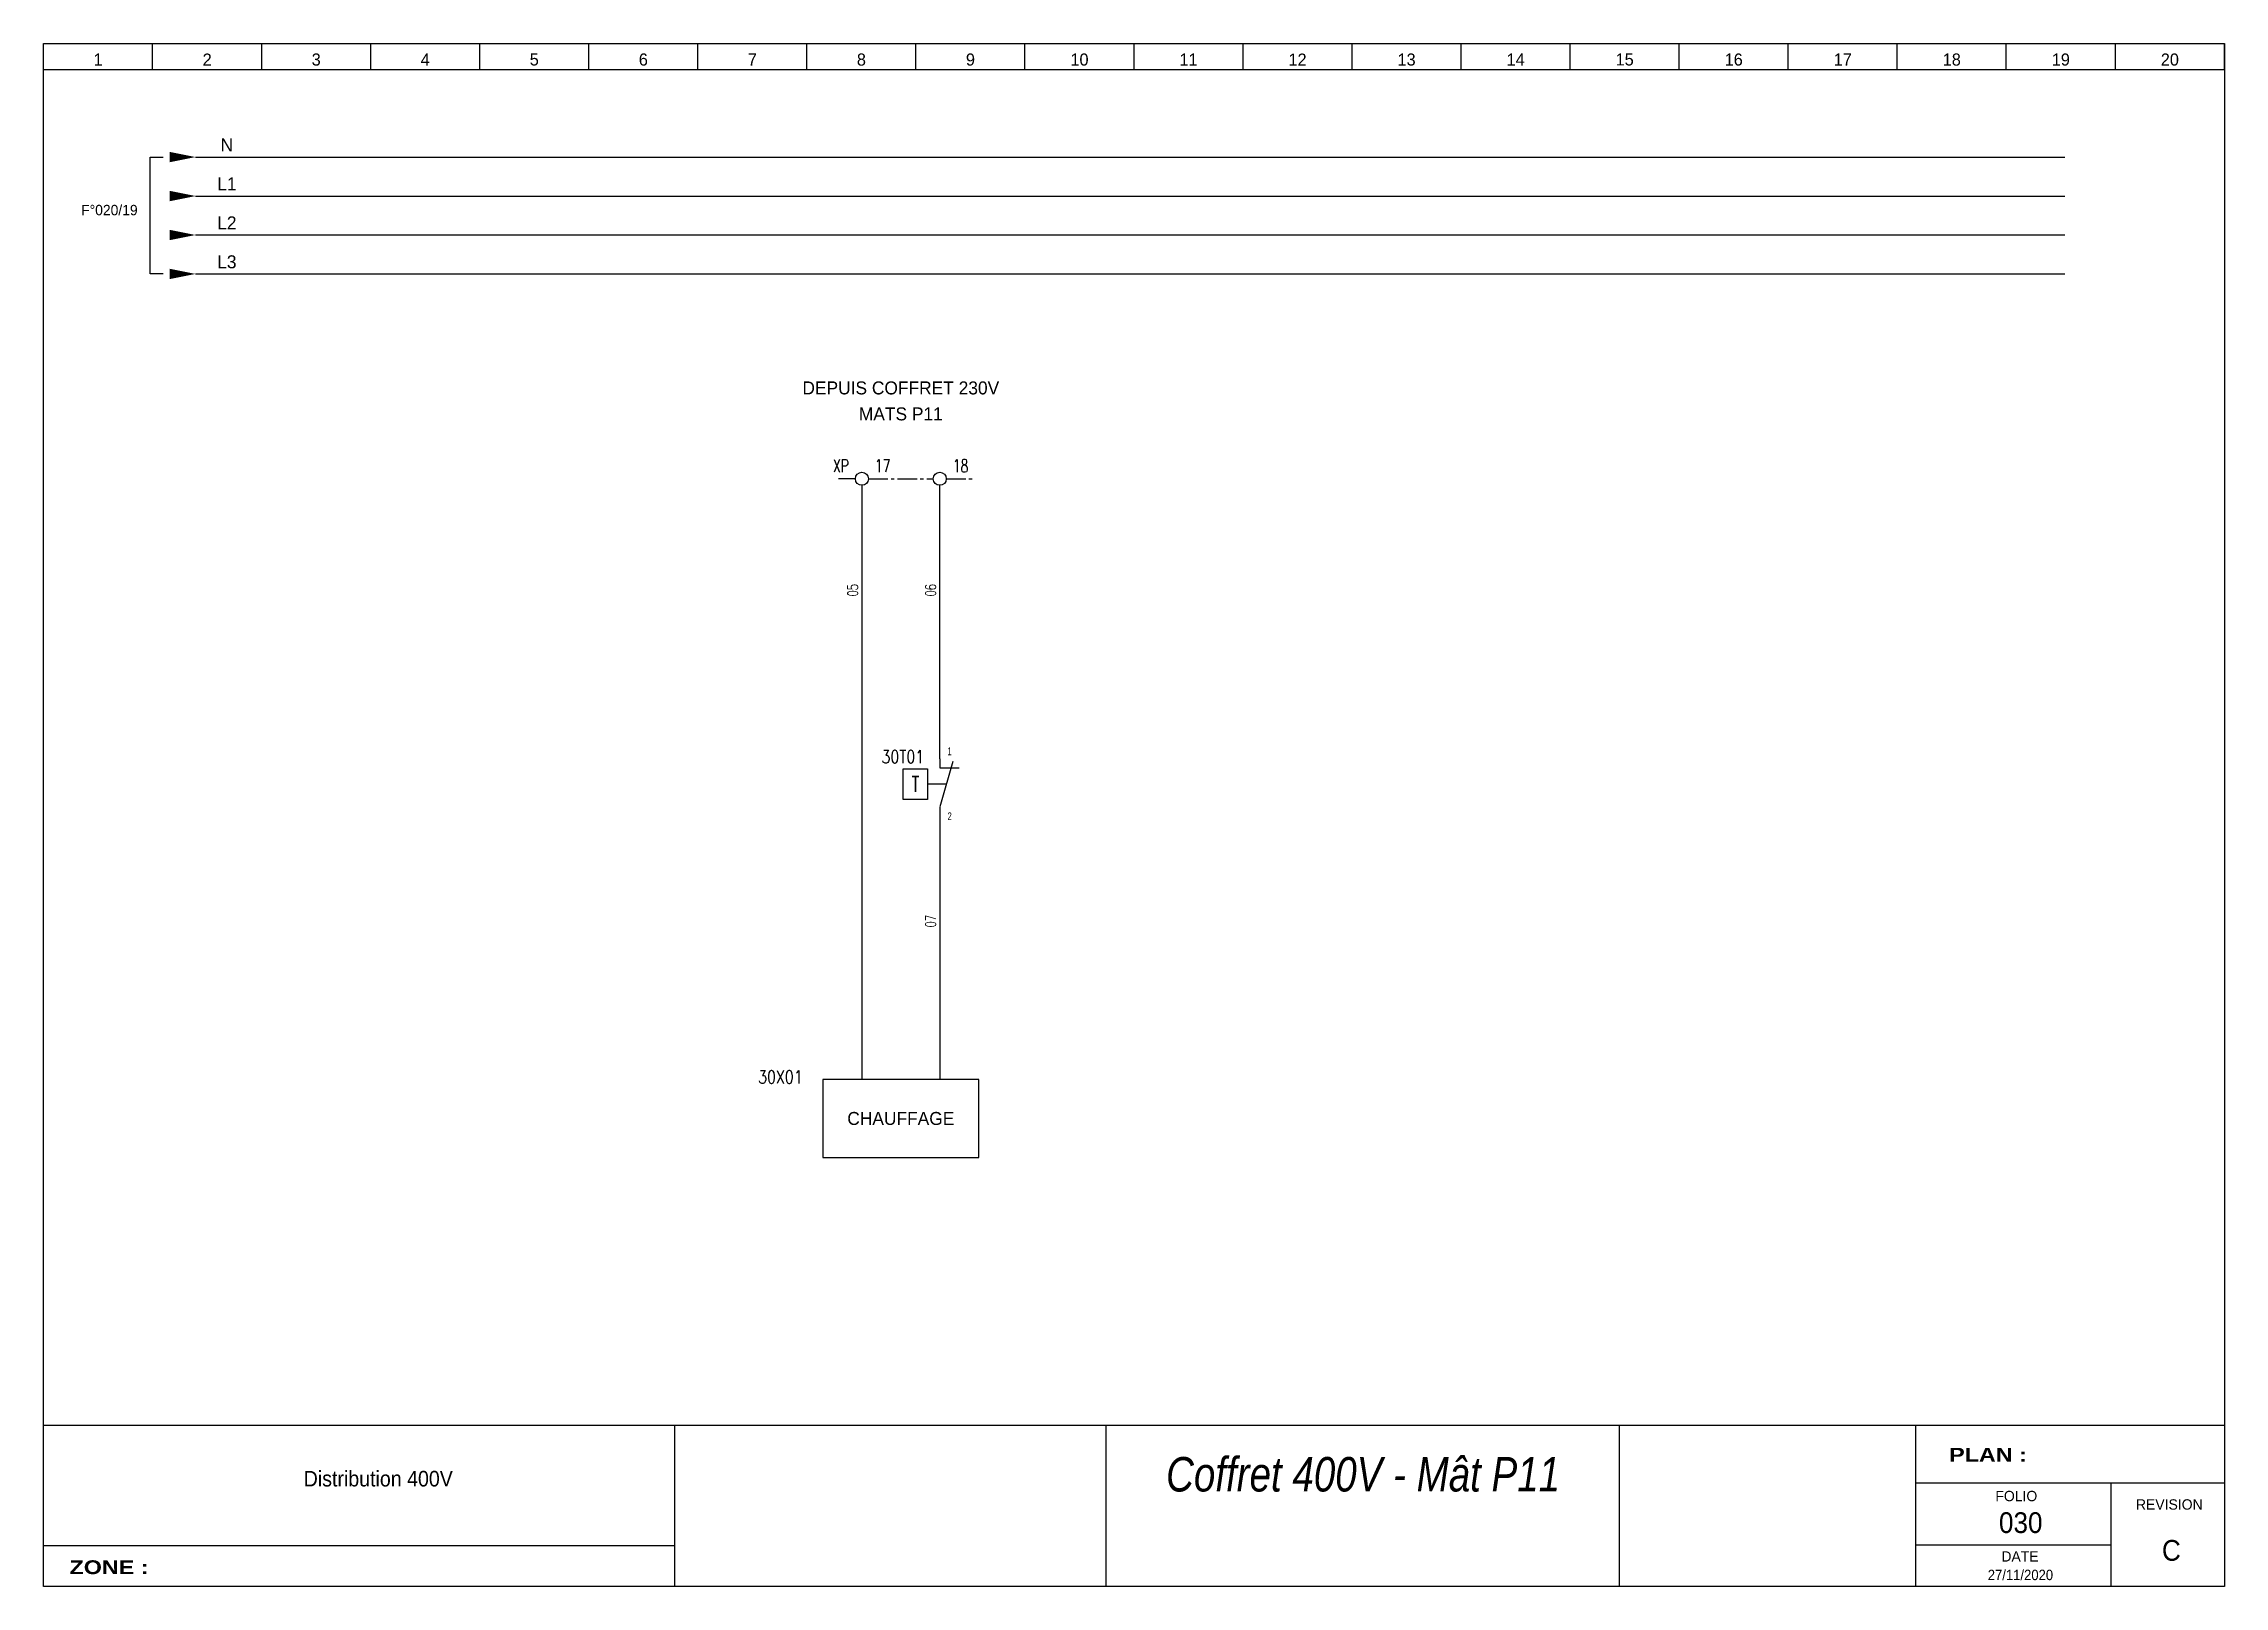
# Model space of a CAD drawing. Extents: x 0 to 420, y 0 to 297.
import ezdxf
from ezdxf.enums import TextEntityAlignment as Align

# ---------------------------------------------------------------- set-up
doc = ezdxf.new("R2010")
doc.units = 0
doc.header["$MEASUREMENT"] = 0
for name, pattern in [('AXES2', [1.125, 0.75, -0.125, 0.125, -0.125]), ('FIN', [0]), ('MOYEN', [0])]:
    doc.linetypes.add(name, pattern=pattern)
doc.layers.get('0').update_dxf_attribs({"linetype": 'CONTINUOUS'})
doc.layers.add('A', color=1, linetype='CONTINUOUS')
doc.layers.add('B', color=1, linetype='CONTINUOUS')
doc.styles.add('ARIAL', font='arial.ttf', dxfattribs={"width": 0.966, "height": 2.325})
doc.styles.add('ARIAL_BOLD', font='arialbd.ttf', dxfattribs={"width": 1.2075, "height": 2.657143})
doc.styles.add('ARIAL_ITALIC', font='ariali.ttf', dxfattribs={"width": 1.449, "height": 6.642857})
doc.styles.add('ROMANS', font='romans.shx')
doc.styles.add('SIMPLEX', font='simplex')

# ---------------------------------------------------------------- blocks, each defined once
blk = doc.blocks.new('Cartouche')
at = {"color": 4}
blk.add_line((303.45, 31), (303.45, 0), dxfattribs=at)
at = {"layer": 'A', "color": 4, "linetype": 'MOYEN'}
for p, q in [((21, 292), (21, 297)), ((42, 292), (42, 297)), ((63, 292), (63, 297)), ((84, 292), (84, 297)), ((105, 292), (105, 297)), ((126, 292), (126, 297)), ((147, 292), (147, 297)), ((168, 292), (168, 297)), ((189, 292), (189, 297)), ((210, 292), (210, 297)), ((231, 292), (231, 297)), ((252, 292), (252, 297)), ((273, 292), (273, 297)), ((294, 292), (294, 297)), ((315, 292), (315, 297)), ((336, 292), (336, 297)), ((357, 292), (357, 297)), ((378, 292), (378, 297)), ((399, 292), (399, 297)), ((420, 292), (420, 297)), ((0, 292), (420, 292)), ((0, 31.05), (420, 31.05)), ((121.49, 31), (121.49, 0)), ((204.56, 31), (204.56, 0)), ((303.45, 31), (303.45, 0)), ((360.51, 31), (360.51, 0)), ((420, 19.89), (360.51, 19.89)), ((398.16, 19.86), (398.16, 0)), ((0, 7.85), (121.49, 7.85)), ((398.16, 7.96), (360.51, 7.96))]:
    blk.add_line(p, q, dxfattribs=at)
for points in [[(0, 31), (0, 297), (420, 297), (420, 31), (0, 31)], [(0, 0), (0, 297), (420, 297), (420, 0), (0, 0)]]:
    blk.add_lwpolyline(points, dxfattribs=at)
at = {"layer": 'A', "color": 7, "linetype": 'FIN', "style": 'ARIAL', "width": 0.966}
for s, height, p in [('1', 2.33, (10.5, 293.94)), ('2', 2.33, (31.5, 293.94)), ('3', 2.33, (52.5, 293.94)), ('4', 2.33, (73.5, 293.94)), ('5', 2.33, (94.5, 293.94)), ('6', 2.33, (115.5, 293.94)), ('7', 2.33, (136.5, 293.94)), ('8', 2.33, (157.5, 293.94)), ('9', 2.33, (178.5, 293.94)), ('10', 2.325, (199.5, 293.94)), ('11', 2.325, (220.5, 293.94)), ('12', 2.325, (241.5, 293.94)), ('13', 2.325, (262.5, 293.94)), ('14', 2.325, (283.5, 293.94)), ('15', 2.325, (304.5, 293.94)), ('16', 2.325, (325.5, 293.94)), ('17', 2.325, (346.5, 293.94)), ('18', 2.325, (367.5, 293.94)), ('19', 2.325, (388.5, 293.94)), ('20', 2.325, (409.5, 293.94))]:
    blk.add_text(s, height=height, dxfattribs=at).set_placement(p, align=Align.MIDDLE)
at = {"layer": 'A', "color": 7, "linetype": 'FIN', "style": 'ARIAL', "width": 0.9}
for tag, height, p in [('TITRE\xa01', 3, (64.45, 25.79)), ('TITRE\xa02', 3, (64.45, 20.79)), ('TITRE\xa03', 3, (64.45, 15.79)), ('DOSSIER\xa02', 3, (254.12, 13.45)), ('FOLIO', 4, (380.78, 12.27)), ('DOSSIER\xa03', 3, (254.12, 8.45)), ('REV', 4, (409.79, 6.93)), ('DATE', 2, (380.72, 2.24))]:
    blk.add_attdef(tag, text='', height=height, dxfattribs=at).set_placement(p, align=Align.MIDDLE)
blk.add_attdef('N°\xa0PLAN', text='', height=3, dxfattribs=at).set_placement((417.76, 25.47), align=Align.MIDDLE_RIGHT)
blk.add_attdef('ZONE', text='', height=3, dxfattribs=at).set_placement((21.8, 3.7), align=Align.MIDDLE_LEFT)
at = {"layer": 'B', "color": 1, "linetype": 'FIN', "style": 'ARIAL_BOLD', "width": 1.2075}
for s, p in [('PLAN : ', (367, 24.01)), ('ZONE : ', (5, 2.36))]:
    blk.add_text(s, height=2.657, dxfattribs=at).set_placement(p)
at = {"layer": 'B', "color": 1, "linetype": 'FIN', "style": 'ARIAL', "width": 0.966}
for s, p in [('FOLIO', (379.93, 17.39)), ('REVISION', (409.39, 15.77)), ('DATE', (380.64, 5.76))]:
    blk.add_text(s, height=1.993, dxfattribs=at).set_placement(p, align=Align.MIDDLE)
at = {"layer": 'B', "color": 4, "linetype": 'FIN', "style": 'ARIAL_ITALIC', "width": 0.8}
blk.add_attdef('DOSSIER\xa01', text='', height=6.64, dxfattribs=at).set_placement((254.12, 21.73), align=Align.MIDDLE)
blk = doc.blocks.new('Renvoi 6-5')
blk.add_lwpolyline([(-6.25, -22.5), (-8.75, -22.5), (-8.75, 0), (-6.25, 0)])
at = {"color": 0, "linetype": 'ByBlock'}
for points in [[(-5, 0, 2, 0, 0), (0, 0, 0, 0, 0)], [(-5, -7.5, 2, 0, 0), (0, -7.5, 0, 0, 0)], [(-5, -15, 2, 0, 0), (0, -15, 0, 0, 0)], [(-5, -22.5, 2, 0, 0), (0, -22.5, 0, 0, 0)]]:
    blk.add_lwpolyline(points, format="xyseb", dxfattribs=at)
blk.add_attdef('VENANT', text='', height=2, dxfattribs=at).set_placement((-11.15, -11.2), align=Align.RIGHT)
blk = doc.blocks.new('Themostat NC')
for p, q in [((0, 0), (0, -1.75)), ((1.25, -4.87), (-2.39, -4.87)), ((0, -9.3), (0, -11.04))]:
    blk.add_line(p, q)
at = {"color": 0, "linetype": 'ByBlock'}
for p, q in [((2.5, -0.5), (0, -9.25)), ((0, -1.75), (3.75, -1.75))]:
    blk.add_line(p, q, dxfattribs=at)
blk.add_lwpolyline([(-7.06, -1.9), (-2.39, -1.9), (-2.39, -7.84), (-7.06, -7.84)], close=True)
at = {"style": 'SIMPLEX', "width": 0.7}
blk.add_text('T', height=3, dxfattribs=at).set_placement((-4.69, -6.37), align=Align.CENTER)
at = {"color": 0, "linetype": 'ByBlock', "style": 'SIMPLEX', "width": 0.8}
blk.add_attdef('REP', text='', height=2.5, dxfattribs=at).set_placement((-3, -0.85), align=Align.RIGHT)
at = {"color": 0, "linetype": 'ByBlock', "width": 0.7}
for tag, p in [('ENT', (1.5, 0.7)), ('SOR', (1.5, -11.8))]:
    blk.add_attdef(tag, p, '', height=1.5, dxfattribs=at)
blk = doc.blocks.new('Borne')
blk.add_circle((0, -1.25), 1.25)
at = {"color": 0, "linetype": 'ByBlock', "style": 'SIMPLEX', "width": 0.7}
blk.add_attdef('BORNIER', text='', height=2.5, dxfattribs=at).set_placement((-2.5, 0), align=Align.RIGHT)
blk.add_attdef('BORNE', (2.5, 0), '', height=2.5, dxfattribs=at)

msp = doc.modelspace()

# ---------------------------------------------------------------- linework, layer by layer
for p, q in [((29.26, 275.16), (389.29, 275.16)), ((29.26, 267.66), (389.29, 267.66)), ((29.26, 260.16), (389.29, 260.16)), ((29.26, 252.66), (389.29, 252.66)), ((157.59, 211.97), (157.59, 97.58)), ((172.59, 159.31), (172.59, 211.97)), ((157.59, 150.4), (157.59, 97.58)), ((172.59, 148.27), (172.59, 97.58))]:
    msp.add_line(p, q)
at = {"linetype": 'AXES2', "ltscale": 5}
for p, q in [((156.34, 213.22), (153.12, 213.22)), ((158.84, 213.22), (171.34, 213.22)), ((173.84, 213.22), (178.84, 213.22))]:
    msp.add_line(p, q, dxfattribs=at)
msp.add_lwpolyline([(150.09, 82.58), (180.09, 82.58), (180.09, 97.58), (150.09, 97.58)], close=True)

# ---------------------------------------------------------------- block references
for name, p, values in [('Cartouche', (0, 0), {'FOLIO': '030', 'REV': 'C', 'DATE': '27/11/2020', 'DOSSIER\xa01': 'Coffret 400V - Mât P11', 'TITRE\xa02': 'Distribution 400V'}), ('Renvoi 6-5', (29.26, 275.16), {'VENANT': 'F%%D020/19'}), ('Borne', (157.59, 214.47), {'BORNIER': 'XP', 'BORNE': '17'}), ('Borne', (172.59, 214.47), {'BORNE': '18'}), ('Themostat NC', (172.59, 159.31), {'REP': '30T01', 'ENT': '1', 'SOR': '2'})]:
    msp.add_blockref(name, p).add_auto_attribs(values)

# ---------------------------------------------------------------- texts
for s, p in [('N', (35.29, 276.25)), ('L1', (35.29, 268.75)), ('L2', (35.29, 261.25)), ('L3', (35.29, 253.75))]:
    msp.add_text(s, height=2.5).set_placement(p, align=Align.CENTER)
for s, p in [('DEPUIS COFFRET 230V', (165.09, 230.72)), ('MATS P11', (165.09, 225.72)), ('CHAUFFAGE', (165.09, 90.08))]:
    msp.add_text(s, height=2.5).set_placement(p, align=Align.MIDDLE_CENTER)
at = {"style": 'SIMPLEX', "width": 0.7}
for s, p in [('05', (156.84, 191.76)), ('06', (171.84, 191.76)), ('07', (171.84, 128.06))]:
    msp.add_text(s, height=2, rotation=90, dxfattribs=at).set_placement(p, align=Align.CENTER)
at = {"style": 'ROMANS', "width": 0.8}
msp.add_text('30X01', height=2.5, dxfattribs=at).set_placement((146.19, 96.83), align=Align.RIGHT)

doc.saveas('drawing.dxf')
